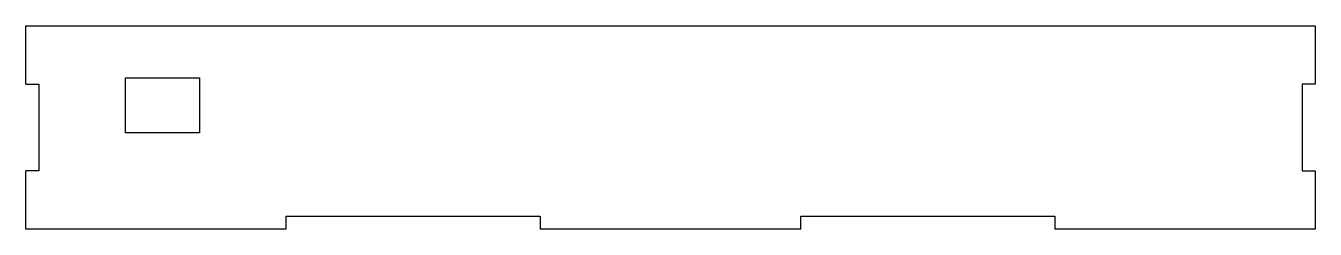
# Model space of a CAD drawing. Extents: x -148 to 148, y -24 to 24.
import ezdxf

# ---------------------------------------------------------------- set-up
doc = ezdxf.new("R2010")
doc.units = 0
doc.layers.get('0').update_dxf_attribs({"linetype": 'continuous'})

# ---------------------------------------------------------------- blocks, each defined once
blk = doc.blocks.new('POCKET002')
at = {"color": 0}
for p, q in [((-148.5, 23.5), (148.5, 23.5)), ((-148.5, 10), (-148.5, 23.5)), ((148.5, 23.5), (148.5, 10)), ((-148.5, 10), (-145.5, 10)), ((-145.5, 10), (-145.5, -10)), ((-125.5, 11.5), (-108.5, 11.5)), ((-125.5, -1.2), (-125.5, 11.5)), ((-108.5, 11.5), (-108.5, -1.2)), ((148.5, 10), (145.5, 10)), ((145.5, 10), (145.5, -10)), ((-108.5, -1.2), (-125.5, -1.2)), ((-148.5, -23.5), (-148.5, -10)), ((-145.5, -10), (-148.5, -10)), ((145.5, -10), (148.5, -10)), ((148.5, -10), (148.5, -23.5)), ((-88.5, -23.5), (-88.5, -20.5)), ((-88.5, -20.5), (-30, -20.5)), ((-30, -20.5), (-30, -23.5)), ((30, -23.5), (30, -20.5)), ((30, -20.5), (88.5, -20.5)), ((88.5, -20.5), (88.5, -23.5)), ((-88.5, -23.5), (-148.5, -23.5)), ((30, -23.5), (-30, -23.5)), ((148.5, -23.5), (88.5, -23.5))]:
    blk.add_line(p, q, dxfattribs=at)

msp = doc.modelspace()

# ---------------------------------------------------------------- block references
at = {"color": 0}
msp.add_blockref('POCKET002', (0, 0), dxfattribs=at)

doc.saveas('drawing.dxf')
